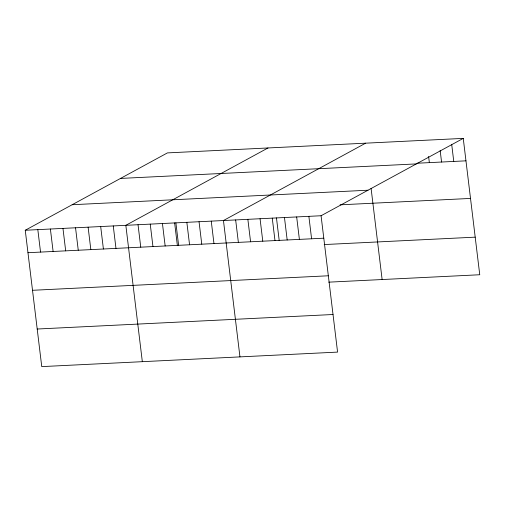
<?xml version="1.0" encoding="UTF-8"?>
<svg xmlns="http://www.w3.org/2000/svg" width="505" height="505" viewBox="0 0 505 505"><rect width="100%" height="100%" fill="white"/><g stroke="black" fill="none" stroke-linecap="round" stroke-linejoin="round"><path stroke-width="0.76" d="M463.249 138.389L321.073 215.742L337.574 352.099L41.751 366.611L25.25 230.255L167.426 152.901L463.249 138.389L479.75 274.745L328.742 282.156M268.003 147.965L125.833 225.318L142.334 361.681M365.626 143.174L223.45 220.534L239.957 356.89M417.155 163.229L465.963 160.836M120.506 178.429L416.335 163.91M72.164 204.727L367.993 190.215M340.099 204.828L470.515 198.427M25.25 230.255L321.073 215.742M27.964 252.708L323.793 238.19M324.191 244.565L475.199 237.154M32.516 290.299L328.338 275.78M37.2 329.026L333.029 314.508M451.704 144.405L453.761 161.436M440.158 150.421L441.559 162.036M428.606 156.443L429.357 162.635M371.093 188.34L382.127 279.536M308.871 216.342L311.591 238.789M296.669 216.935L299.389 239.389M284.466 217.535L287.181 239.989M276.462 217.876L279.221 240.658M272.264 218.135L274.979 240.588M260.062 218.734L262.777 241.182M247.86 219.334L250.575 241.781M235.658 219.934L238.373 242.381M211.248 221.127L213.968 243.58M199.046 221.727L201.766 244.18M186.844 222.326L189.564 244.78M175.885 222.812L178.644 245.594M174.642 222.926L177.356 245.373M162.44 223.526L165.154 245.973M150.237 224.125L152.952 246.573M138.035 224.725L140.75 247.172M113.259 225.937L115.973 248.391M100.684 226.556L103.405 249.003M88.11 227.174L90.831 249.621M75.542 227.787L78.256 250.24M62.967 228.405L65.682 250.859M50.393 229.024L53.113 251.471M37.825 229.642L40.539 252.09"/></g></svg>
